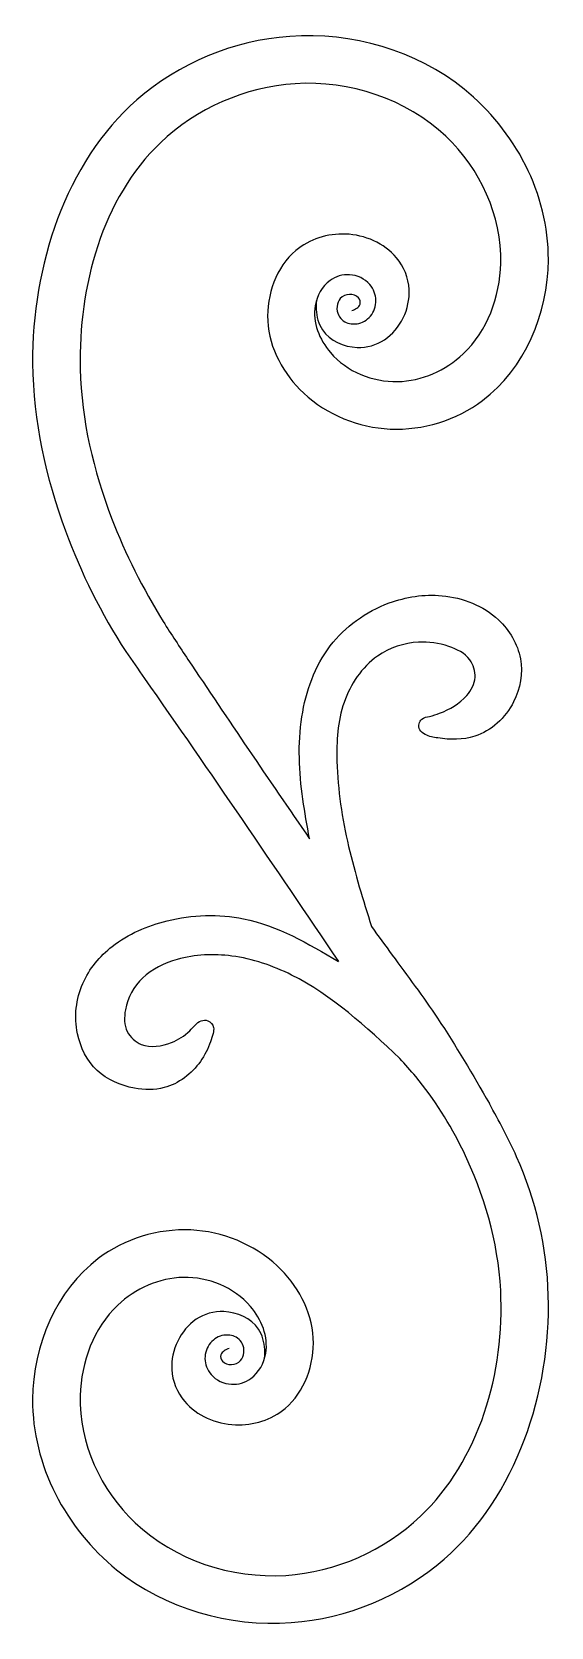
# Model space of a CAD drawing. Extents: x -2.6 to 2.6, y 0 to 15.8.
import ezdxf

# ---------------------------------------------------------------- set-up
doc = ezdxf.new("R2010")
doc.units = 0

msp = doc.modelspace()

# ---------------------------------------------------------------- linework, layer by layer
for points, knots in [([(0.249, 13.121), (0.248, 13.093), (0.244, 12.994), (0.308, 12.761), (0.623, 12.619), (1.034, 12.736), (1.241, 13.17), (1.042, 13.644), (0.553, 13.855), (-0.079, 13.65), (-0.351, 12.887), (0.089, 12.098), (0.988, 11.735), (2.173, 12.104), (2.832, 13.668), (1.898, 15.423), (0.026, 15.956), (-2.048, 15.096), (-2.771, 12.841), (-2.334, 10.933), (-1.837, 9.916), (-0.864, 8.534), (-0.166, 7.503), (0.471, 6.562)], [0, 0, 0, 0, 0.085351, 0.296793, 0.681353, 0.966072, 1.519631, 1.859766, 2.416903, 2.936771, 3.688285, 4.489217, 5.418295, 6.377991, 7.919921, 9.806819, 11.616618, 13.259583, 16.073279, 17.767266, 19.106021, 19.429708, 22.838963, 22.838963, 22.838963, 22.838963]), ([(0.637, 12.893), (0.643, 12.894), (0.699, 12.899), (0.805, 12.962), (0.863, 13.128), (0.788, 13.315), (0.588, 13.409), (0.342, 13.334), (0.17, 13.011), (0.382, 12.485), (1.056, 12.218), (1.857, 12.576), (2.246, 13.638), (1.626, 14.968), (0.065, 15.482), (-1.729, 14.677), (-2.264, 12.705), (-1.873, 11.064), (-1.403, 10.129), (-0.708, 9.091), (-0.225, 8.371), (0.183, 7.782)], [0, 0, 0, 0, 0.448195, 4.30746, 8.52172, 12.795408, 18.492853, 23.599661, 30.987163, 43.416032, 61.835966, 79.797428, 104.519908, 139.409441, 179.60043, 216.680396, 277.124894, 315.600639, 344.781062, 356.189409, 410.803191, 410.803191, 410.803191, 410.803191]), ([(0.603, 13.025), (0.62, 13.032), (0.651, 13.046), (0.697, 13.09), (0.671, 13.173), (0.576, 13.196), (0.453, 13.148), (0.44, 12.972), (0.554, 12.894), (0.618, 12.893), (0.637, 12.893)], [0, 0, 0, 0, 0.0540964, 0.1049826, 0.1716687, 0.266406, 0.364775, 0.534412, 0.6690375, 0.7261465, 0.7261465, 0.7261465, 0.7261465]), ([(0.183, 7.782), (0.159, 7.913), (0.085, 8.312), (0.052, 8.976), (0.317, 9.734), (0.896, 10.147), (1.525, 10.243), (2.056, 10.041), (2.327, 9.581), (2.246, 9.093), (1.885, 8.758), (1.532, 8.766), (1.347, 8.801), (1.269, 8.855), (1.265, 8.923), (1.298, 8.985), (1.384, 8.996), (1.541, 9.05), (1.732, 9.154), (1.851, 9.376), (1.781, 9.597), (1.548, 9.712), (1.222, 9.761), (0.786, 9.614), (0.471, 9.14), (0.433, 8.46), (0.548, 7.709), (0.715, 7.174), (0.797, 6.911)], [0, 0, 0, 0, 0.399752, 1.21685, 1.974324, 2.698607, 3.227571, 3.837497, 4.279117, 4.714804, 5.229371, 5.595797, 5.725442, 5.797047, 5.857562, 5.911025, 5.992681, 6.096007, 6.418459, 6.61637, 6.798348, 7.04568, 7.34747, 7.778778, 8.344017, 8.933766, 9.786688, 10.613773, 10.613773, 10.613773, 10.613773]), ([(1.078, 5.601), (0.744, 5.914), (0.256, 6.371), (-0.557, 6.651), (-1.086, 6.628), (-1.493, 6.437), (-1.658, 6.139), (-1.658, 5.865), (-1.462, 5.691), (-1.204, 5.735), (-1.015, 5.85), (-0.926, 5.977), (-0.816, 5.986), (-0.759, 5.919), (-0.776, 5.84), (-0.812, 5.725), (-0.923, 5.498), (-1.203, 5.283), (-1.596, 5.291), (-1.96, 5.446), (-2.171, 5.869), (-2.116, 6.357), (-1.764, 6.776), (-1.189, 7.021), (-0.359, 7.052), (0.168, 6.741), (0.471, 6.562)], [0, 0, 0, 0, 1.356428, 1.978563, 2.521304, 2.910821, 3.269048, 3.486703, 3.674995, 3.975113, 4.190007, 4.340844, 4.405732, 4.494096, 4.552979, 4.640342, 4.859702, 5.303748, 5.5991, 6.008648, 6.422029, 6.924393, 7.394651, 7.994269, 8.754482, 9.788294, 9.788294, 9.788294, 9.788294]), ([(0.797, 6.911), (0.866, 6.816), (1.085, 6.514), (1.507, 5.949), (1.802, 5.44), (1.967, 5.154)], [437.881614, 437.881614, 437.881614, 437.881614, 446.764362, 466.361901, 491.525376, 491.525376, 491.525376, 491.525376]), ([(-0.65, 2.855), (-0.656, 2.855), (-0.712, 2.849), (-0.818, 2.786), (-0.876, 2.62), (-0.802, 2.433), (-0.601, 2.339), (-0.355, 2.414), (-0.183, 2.737), (-0.395, 3.263), (-1.069, 3.53), (-1.87, 3.172), (-2.259, 2.11), (-1.64, 0.78), (-0.077, 0.266), (1.709, 1.07), (2.278, 3.017), (1.834, 4.537), (1.379, 5.266), (1.132, 5.541), (1.078, 5.601)], [0, 0, 0, 0, 0.017645, 0.169585, 0.3355, 0.503755, 0.728064, 0.929119, 1.219965, 1.709289, 2.434482, 3.141625, 4.114949, 5.48855, 7.070869, 8.530707, 10.910407, 12.346264, 13.218841, 13.458093, 13.458093, 13.458093, 13.458093]), ([(-0.263, 2.627), (-0.261, 2.655), (-0.257, 2.754), (-0.321, 2.987), (-0.637, 3.129), (-1.048, 3.012), (-1.254, 2.578), (-1.055, 2.104), (-0.566, 1.894), (0.066, 2.098), (0.338, 2.861), (-0.103, 3.65), (-1.001, 4.013), (-2.186, 3.644), (-2.845, 2.08), (-1.911, 0.325), (-0.038, -0.208), (2.029, 0.652), (2.754, 2.804), (2.384, 4.392), (2.062, 4.98), (1.967, 5.154)], [0, 0, 0, 0, 0.085351, 0.296793, 0.681353, 0.966072, 1.519631, 1.859766, 2.416903, 2.936771, 3.688285, 4.489217, 5.418295, 6.377991, 7.919921, 9.806819, 11.616618, 13.259583, 16.073279, 17.487151, 18.080982, 18.080982, 18.080982, 18.080982]), ([(-0.616, 2.723), (-0.633, 2.716), (-0.665, 2.702), (-0.71, 2.658), (-0.684, 2.575), (-0.589, 2.552), (-0.466, 2.6), (-0.453, 2.776), (-0.567, 2.854), (-0.631, 2.855), (-0.65, 2.855)], [0, 0, 0, 0, 0.0540964, 0.1049826, 0.1716687, 0.266406, 0.364775, 0.534412, 0.6690375, 0.7261465, 0.7261465, 0.7261465, 0.7261465])]:
    msp.add_open_spline(points, degree=3, knots=knots)

doc.saveas('drawing.dxf')
